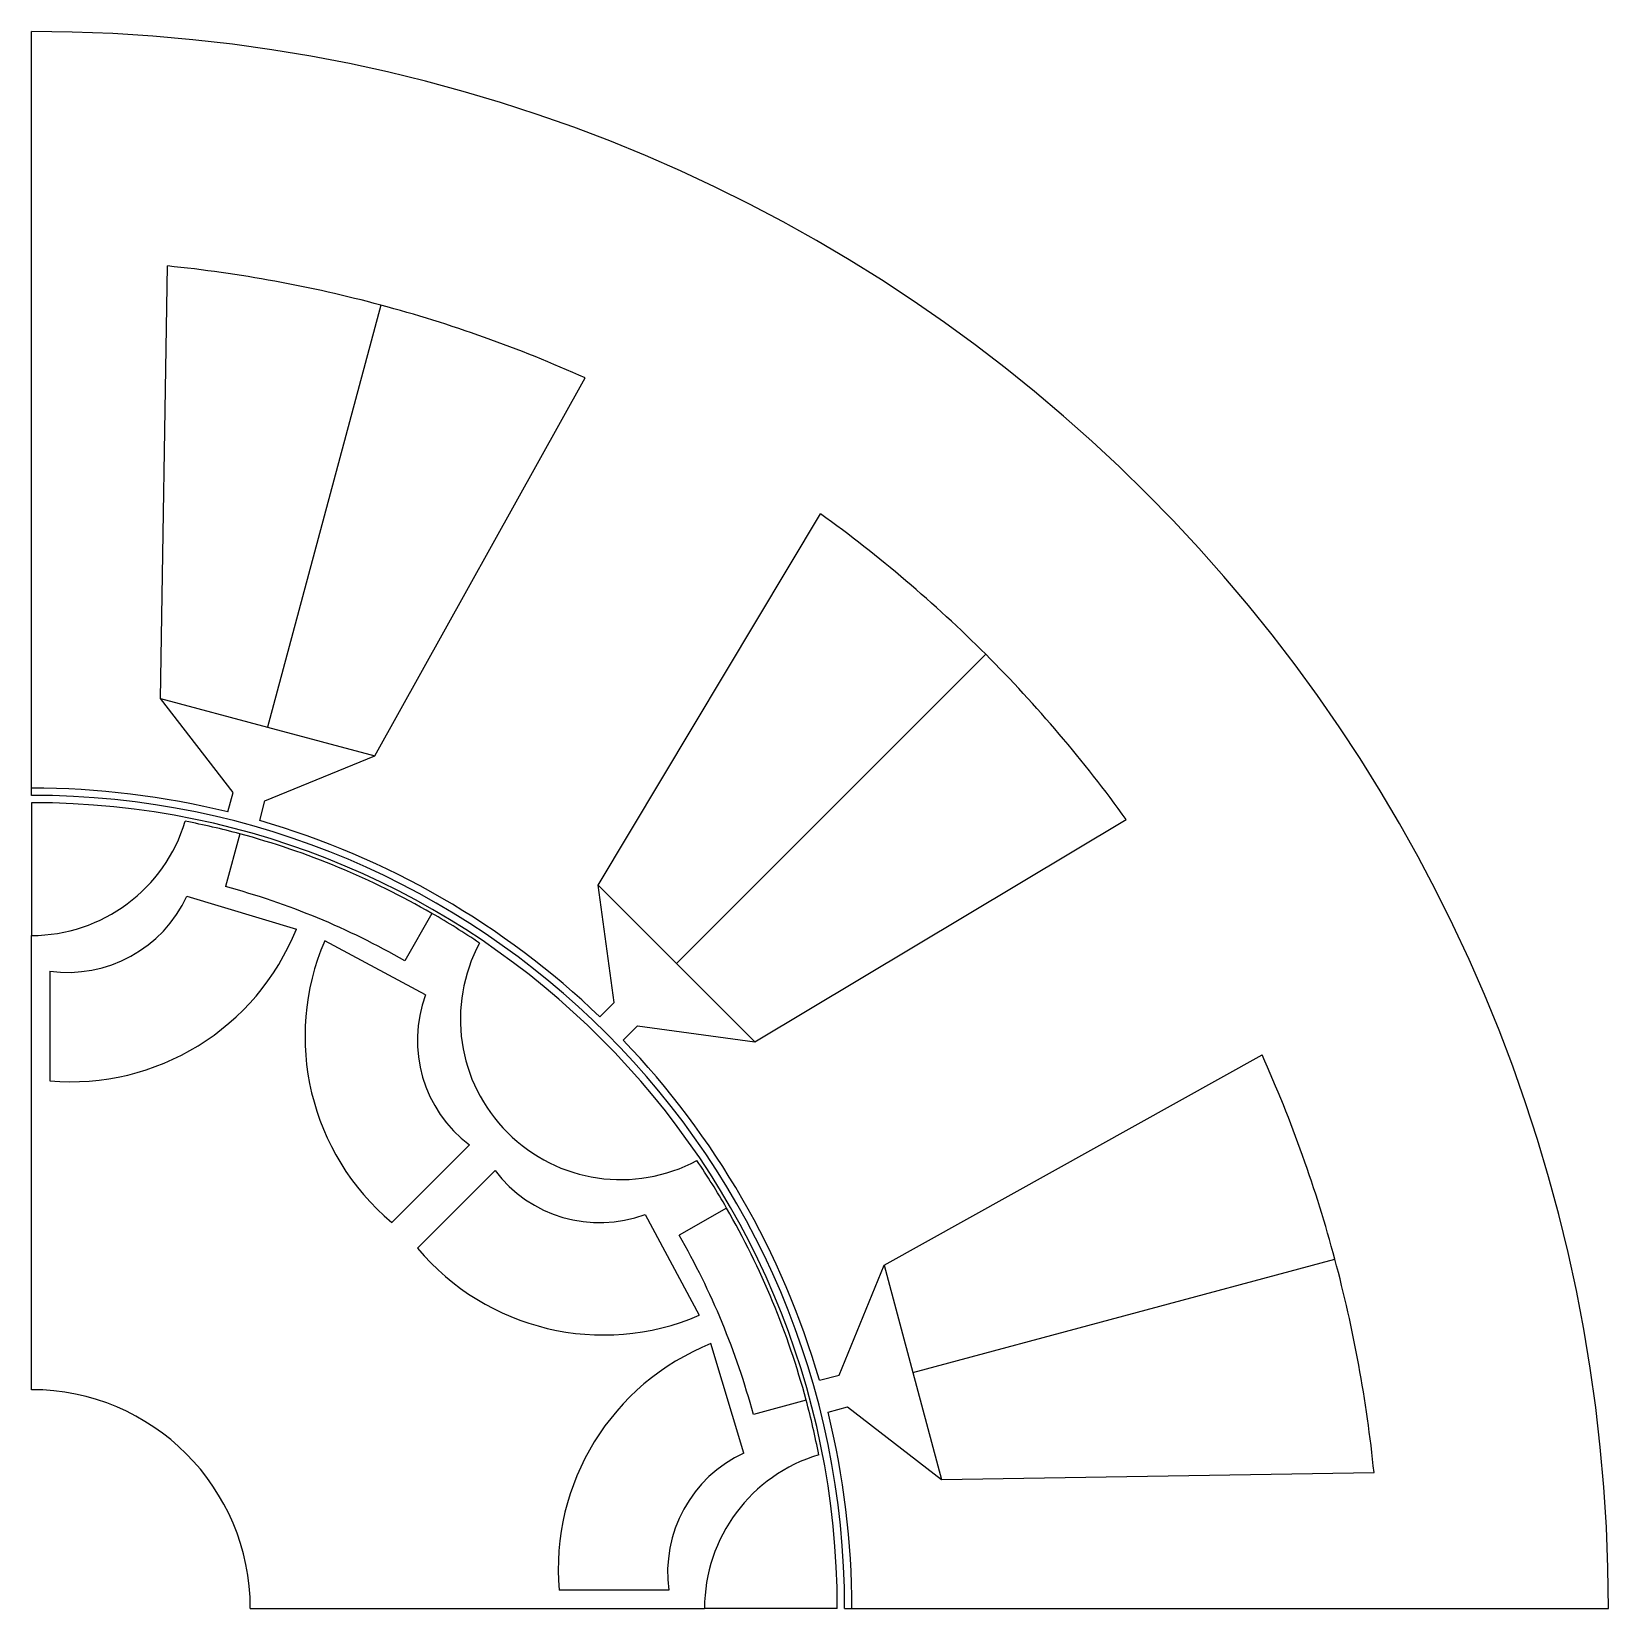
# Model space of a CAD drawing. Extents: x 0 to 43.3, y 0 to 43.2.
import ezdxf

# ---------------------------------------------------------------- set-up
doc = ezdxf.new("R2010")
doc.units = 0
doc.layers.add('default', color=7, linetype='CONTINUOUS')

msp = doc.modelspace()

# ---------------------------------------------------------------- linework, layer by layer
at = {"layer": 'default'}
for p, q in [((0, 22.5), (0, 43.25)), ((3.539, 24.954), (3.727, 36.82)), ((9.578, 35.747), (6.476, 24.167)), ((9.412, 23.381), (15.183, 33.75)), ((15.542, 19.841), (21.637, 30.024)), ((17.692, 17.692), (26.169, 26.169)), ((5.531, 22.381), (3.539, 24.954)), ((3.539, 24.954), (6.476, 24.167)), ((6.476, 24.167), (9.412, 23.381)), ((6.4, 22.148), (9.412, 23.381)), ((0, 22.3), (0, 22.5)), ((0, 22.1), (0, 18.458)), ((5.388, 21.845), (5.531, 22.381)), ((6.257, 21.613), (6.4, 22.148)), ((19.841, 15.542), (30.024, 21.637)), ((5.713, 21.245), (5.323, 19.797)), ((4.263, 19.54), (7.263, 18.635)), ((15.981, 16.617), (15.542, 19.841)), ((15.542, 19.841), (17.692, 17.692)), ((10.983, 19.062), (10.235, 17.762)), ((0, 6), (0, 18.458)), ((10.803, 16.831), (8.041, 18.312)), ((0.498, 17.481), (0.499, 14.473)), ((17.692, 17.692), (19.841, 15.542)), ((15.589, 16.225), (15.981, 16.617)), ((16.225, 15.589), (16.617, 15.981)), ((16.617, 15.981), (19.841, 15.542)), ((23.381, 9.412), (33.75, 15.183)), ((12.009, 12.713), (9.881, 10.587)), ((12.713, 12.009), (10.587, 9.881)), ((19.062, 10.983), (17.762, 10.235)), ((16.831, 10.803), (18.312, 8.041)), ((24.167, 6.476), (35.747, 9.578)), ((22.148, 6.4), (23.381, 9.412)), ((23.381, 9.412), (24.167, 6.476)), ((19.54, 4.263), (18.635, 7.263)), ((21.613, 6.257), (22.148, 6.4)), ((24.167, 6.476), (24.954, 3.539)), ((21.245, 5.713), (19.797, 5.323)), ((21.845, 5.388), (22.381, 5.531)), ((22.381, 5.531), (24.954, 3.539)), ((24.954, 3.539), (36.82, 3.727)), ((17.481, 0.498), (14.473, 0.499)), ((6, 0), (18.458, 0)), ((22.1, 0), (18.458, 0)), ((22.3, 0), (22.5, 0)), ((22.5, 0), (43.25, 0))]:
    msp.add_line(p, q, dxfattribs=at)
for centre, radius, start, end in [((0, 0), 43.25, 0, 90), ((-0.001, -0.002), 37.01, 75, 84.22), ((-0.001, -0.002), 37.01, 65.78, 75), ((-0.001, -0.001), 37.01, 45, 54.22), ((-0.001, -0.001), 37.01, 35.78, 45), ((0.001, 0.01), 22.49, 76.143, 90.003), ((0, 0), 22.3, 0, 90), ((0, 0), 22.1, 0, 90), ((0, 22.861), 4.403, 269.995, 343.255), ((0, 0), 22, 74.95, 78.95), ((0, 0), 22, 60.05, 74.95), ((-0.003, -0.006), 22.506, 46.15, 73.85), ((0.995, 21.043), 3.597, 262.0636, 335.3036), ((0, 0), 20.5, 60.05, 74.95), ((0, 0), 22, 56.05, 60.05), ((1.081, 21.104), 6.657, 264.9844, 338.2244), ((14.158, 15.687), 6.657, 156.7756, 230.0156), ((16.165, 16.165), 4.403, 151.75, 298.25), ((14.177, 15.583), 3.597, 159.6964, 232.9364), ((-0.006, -0.003), 22.506, 16.15, 43.85), ((-0.002, -0.001), 37.01, 15, 24.22), ((0, 0), 22, 29.95, 33.95), ((15.583, 14.177), 3.597, 217.0636, 290.3036), ((0, 0), 22, 15.05, 29.95), ((0, 0), 20.5, 15.05, 29.95), ((15.687, 14.158), 6.657, 219.9844, 293.2244), ((-0.002, -0.001), 37.01, 5.78, 15), ((21.104, 1.081), 6.657, 111.7756, 185.0156), ((0, 0), 6, 0, 90), ((0, 0), 22, 11.05, 15.05), ((-0.023, -0.003), 22.523, 0.007, 13.847), ((21.043, 0.995), 3.597, 114.6964, 187.9364), ((22.862, 0), 4.404, 106.755, 179.995)]:
    msp.add_arc(centre, radius, start, end, dxfattribs=at)

doc.saveas('drawing.dxf')
